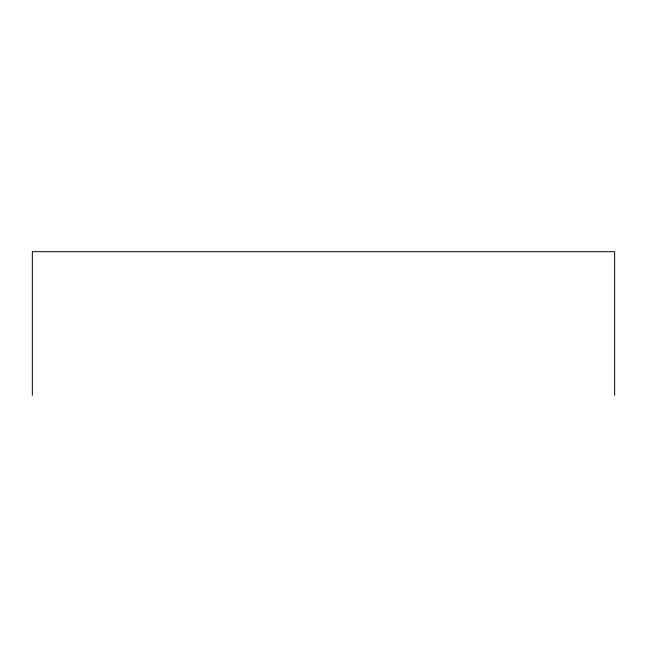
<?xml version="1.0" encoding="UTF-8"?>
<svg xmlns="http://www.w3.org/2000/svg" width="647" height="647" viewBox="0 0 647 647"><rect width="100%" height="100%" fill="white"/><g stroke="black" fill="none" stroke-linecap="round" stroke-linejoin="round"><path stroke-width="0.97" d="M614.65 395.309L614.65 251.691L32.35 251.691L32.35 395.309"/></g></svg>
